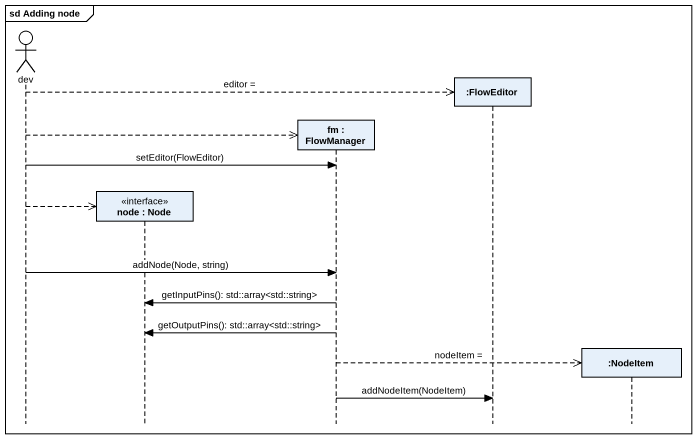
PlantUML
@startuml
mainframe sd Adding node
hide footbox
actor dev
participant "node : Node" as node_ <<interface>>
participant "fm : FlowManager" as fm
participant ":FlowEditor" as FlowEditor
participant ":NodeItem" as NodeItem

dev -->> FlowEditor ** : editor =
dev -->> fm **
dev -> fm : setEditor(FlowEditor)
dev -->> node_ **
dev -> fm : addNode(Node, string)
fm -> node_ : getInputPins(): std::array<std::string>
fm -> node_ : getOutputPins(): std::array<std::string>
fm -->> NodeItem ** : nodeItem =
fm -> FlowEditor : addNodeItem(NodeItem)
@enduml
